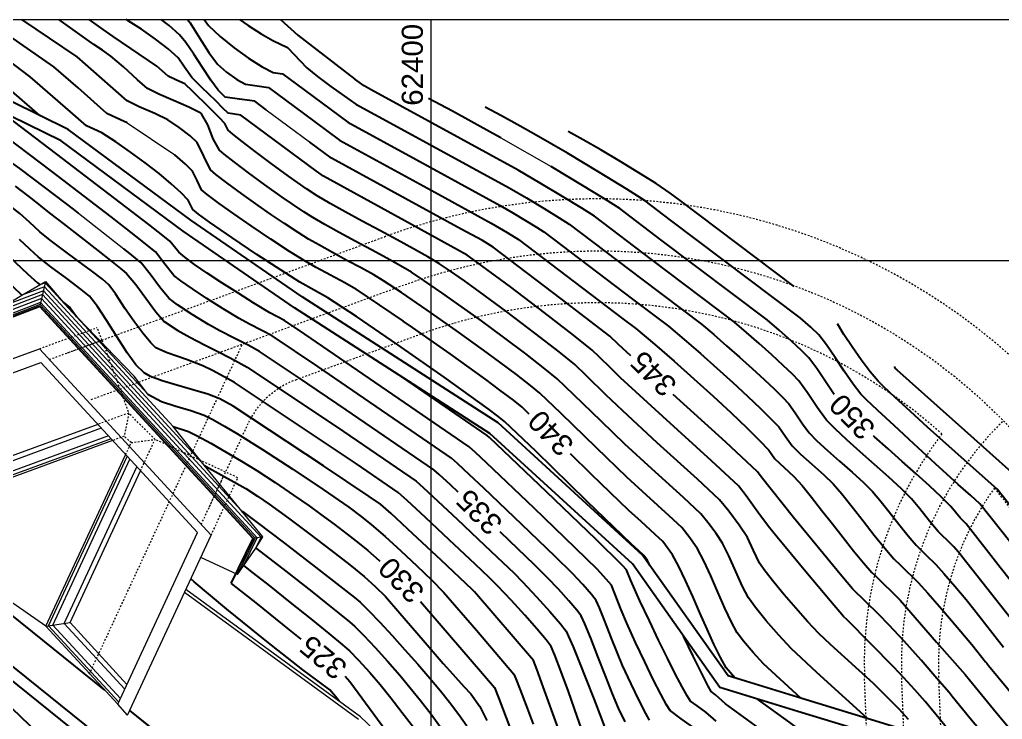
# Model space of a CAD drawing. Extents: x 62344 to 62624, y 108620 to 109406.
# Drawn here: x 62519.1 to 62577.4, y 108722.8 to 108764.3 of the extents above; entities that cross this region are included whole.
import ezdxf
from ezdxf.enums import TextEntityAlignment as Align

# ---------------------------------------------------------------- set-up
doc = ezdxf.new("R2010")
doc.units = 0
doc.header["$LTSCALE"] = 0.039369
doc.header["$MEASUREMENT"] = 0
for name, pattern in [('NASCOSTA', [9.525, 6.35, -3.175]), ('TRATTEGGIATA', [0.75, 0.5, -0.25]), ('TRATTOPUNTO2', [0.5, 0.25, -0.125, 0, -0.125])]:
    doc.linetypes.add(name, pattern=pattern)
for name, color, linetype in [('coordinate', 2, 'Continuous'), ('curve livello 1m', 2, 'Continuous'), ('curve livello 5m', 7, 'Continuous'), ('curve livello di scavo 1 m', 2, 'Continuous'), ('LIN010CO', 50, 'Continuous'), ('LIN010TR', 2, 'NASCOSTA'), ('LIN018CO', 6, 'Continuous'), ('LIN025CO', 7, 'Continuous'), ('Strade', 7, 'Continuous')]:
    doc.layers.add(name, color=color, linetype=linetype)
doc.styles.add('ARIAL', font='arial.ttf')

msp = doc.modelspace()

# ---------------------------------------------------------------- linework, layer by layer
at = {"layer": 'coordinate', "linetype": 'Continuous', "lineweight": 0}
for p, q in [((62543.49999, 108764.27057), (62543.49999, 108620.31839)), ((62487.31004, 108750.00002), (62623.7144, 108750.00002))]:
    msp.add_line(p, q, dxfattribs=at)
at = {"layer": 'curve livello 1m', "flags": 128}
for points in [[(62519.77841, 108760.87722), (62515.28234, 108764.27057)], [(62522.55363, 108762.06916), (62519.28128, 108764.27057)], [(62523.54373, 108762.80044), (62521.46633, 108764.27057)], [(62524.09473, 108763.68771), (62523.26015, 108764.27057)], [(62574.02109, 108722.33605), (62573.34658, 108723.16079), (62573.23084, 108723.31334), (62572.77086, 108723.85592), (62572.16303, 108724.5494), (62571.51498, 108725.27238), (62570.93437, 108725.90343), (62568.15644, 108728.70165), (62567.94992, 108728.90365), (62567.17255, 108729.80888), (62565.71456, 108731.54785), (62564.01334, 108733.59886), (62563.49385, 108734.23906), (62562.87627, 108735.07634), (62562.17002, 108736.05424), (62561.7256, 108736.64388), (62560.1311, 108738.13022), (62557.23578, 108740.76032), (62554.74241, 108743.0498), (62554.15342, 108743.61835), (62553.4745, 108744.28095), (62553.05975, 108744.67658), (62551.94489, 108745.58071), (62550.22244, 108746.91641), (62548.21235, 108748.4387), (62546.23453, 108749.90262), (62545.65577, 108750.30447), (62542.35563, 108752.13891), (62537.13613, 108755.00108), (62536.73284, 108755.29969), (62532.25579, 108758.61487), (62531.48795, 108758.72049), (62531.18951, 108759.02173), (62530.76438, 108759.45396), (62529.94431, 108760.25082), (62529.34292, 108760.83883), (62528.91716, 108761.45845), (62528.53063, 108762.00818), (62527.94075, 108762.53871), (62527.19157, 108763.12272), (62526.37103, 108763.6985), (62525.56703, 108764.20438), (62525.44333, 108764.27057)], [(62529.08477, 108764.27057), (62529.23627, 108764.07623), (62529.79014, 108763.19967), (62530.34592, 108762.31907), (62530.87347, 108761.63753), (62530.87347, 108761.63753), (62531.40618, 108761.16533), (62532.01738, 108760.72104), (62532.5237, 108760.43794), (62532.5237, 108760.43794), (62533.21065, 108760.34375), (62533.89513, 108760.24929), (62533.89513, 108760.24929), (62535.9469, 108758.72999), (62538.09979, 108757.13589), (62543.96378, 108753.92032), (62547.08409, 108752.21512), (62548.02258, 108751.66005), (62548.70015, 108751.23713), (62548.70015, 108751.23713), (62554.87405, 108746.54469), (62555.636, 108745.97086), (62556.74372, 108745.03547), (62557.90849, 108744.02543), (62559.08417, 108742.98297), (62560.22462, 108741.95034), (62561.2837, 108740.96977), (62562.21525, 108740.08349), (62562.97314, 108739.33374), (62563.51123, 108738.76275), (62563.51123, 108738.76275), (62563.87943, 108738.24372), (62564.42173, 108737.73783), (62565.00619, 108737.19801), (62565.00619, 108737.19801), (62565.48635, 108736.65344), (62566.04224, 108735.97635), (62566.64991, 108735.20909), (62567.28541, 108734.39403), (62567.92481, 108733.57353), (62568.54416, 108732.78996), (62569.11952, 108732.08566), (62569.62694, 108731.503), (62569.62694, 108731.503), (62569.79556, 108731.34001), (62571.30789, 108729.86442), (62573.45456, 108727.38141), (62575.15666, 108725.46168), (62575.40023, 108725.14067), (62576.81963, 108723.40512), (62578.66201, 108721.20173)], [(62530.072, 108764.27057), (62530.32658, 108763.92584), (62530.32658, 108763.92584), (62531.02223, 108763.27829), (62531.84464, 108762.60952), (62532.70196, 108761.98632), (62533.50234, 108761.47543), (62534.15392, 108761.14365), (62534.15392, 108761.14365), (62534.7148, 108761.0665), (62535.55393, 108760.44515), (62538.58162, 108758.20329), (62542.6335, 108755.98141), (62547.61668, 108753.25818), (62548.35767, 108752.82518), (62549.11547, 108752.37173), (62549.76909, 108751.97103), (62550.19755, 108751.69631), (62550.19755, 108751.69631), (62555.43856, 108747.71291), (62557.58337, 108746.09765), (62558.50056, 108745.32314), (62559.465, 108744.48683), (62560.43846, 108743.62367), (62561.38276, 108742.76865), (62562.25967, 108741.95674), (62563.031, 108741.2229), (62563.65853, 108740.6021), (62564.10407, 108740.12932), (62564.10407, 108740.12932), (62564.50019, 108739.57132), (62564.89842, 108739.00958), (62564.89842, 108739.00958), (62565.3868, 108738.52755), (62566.06838, 108737.91818), (62566.7727, 108737.29051), (62567.32929, 108736.75359), (62567.32929, 108736.75359), (62567.84262, 108736.16272), (62568.44988, 108735.4077), (62569.1068, 108734.56682), (62569.76912, 108733.7184), (62570.39258, 108732.94074), (62570.93292, 108732.31216), (62570.93292, 108732.31216), (62571.31049, 108731.94721), (62572.3616, 108730.92163), (62572.94285, 108730.27844), (62573.76598, 108729.33605), (62574.68193, 108728.26687), (62575.54165, 108727.24334), (62575.54165, 108727.24334), (62576.35967, 108726.21381), (62576.42609, 108726.12949), (62576.48215, 108726.06409), (62576.53223, 108726.0036), (62580.54472, 108721.15811)], [(62532.17509, 108764.27057), (62532.67814, 108763.91932), (62533.4586, 108763.42244), (62534.14026, 108763.04434)], [(62534.59759, 108764.27057), (62535.62301, 108763.34793), (62538.99001, 108760.74926)], [(62571.78974, 108722.7927), (62571.23952, 108723.39906), (62570.78504, 108723.87025), (62570.22142, 108724.43799), (62569.71774, 108724.93196), (62567.18103, 108727.24862), (62566.47929, 108727.89415), (62565.81541, 108728.60783), (62565.1181, 108729.39136), (62564.43611, 108730.18681), (62563.81818, 108730.93625), (62563.31307, 108731.58174), (62562.96951, 108732.06535), (62562.61749, 108732.80121), (62562.24953, 108733.58099), (62561.76488, 108734.31554), (62561.15566, 108735.14408), (62560.60464, 108735.81805), (62559.29436, 108737.03945), (62556.91514, 108739.20073), (62554.86622, 108741.08209), (62553.87075, 108742.04302), (62552.72329, 108743.1629), (62552.02231, 108743.83156), (62551.09828, 108744.58093), (62549.67067, 108745.68799), (62548.00465, 108746.94971), (62546.36539, 108748.16305), (62545.48847, 108748.79042), (62544.61458, 108749.39719), (62544.00588, 108749.80133), (62543.32219, 108750.20744), (62542.47005, 108750.68586), (62541.50225, 108751.2142), (62540.47153, 108751.77006), (62539.43067, 108752.33105), (62538.43242, 108752.87477), (62537.52954, 108753.37884), (62536.77481, 108753.82085), (62536.13919, 108754.24281), (62535.07381, 108755.00268), (62534.0394, 108755.75477), (62533.10037, 108756.45078), (62532.32118, 108757.04243), (62531.76624, 108757.48142), (62531.49999, 108757.71949), (62531.30719, 108758.1148), (62530.9886, 108758.44462), (62530.34278, 108759.09242), (62529.41141, 108760.00944), (62528.93912, 108760.45995), (62528.44552, 108760.68962), (62527.93665, 108760.9238), (62527.2639, 108761.52002), (62524.67927, 108763.27752), (62524.09473, 108763.68771)], [(62569.36728, 108722.84985), (62566.36758, 108725.58935), (62564.83732, 108726.99703), (62564.10954, 108727.7888), (62563.3671, 108728.64677), (62562.72838, 108729.43024), (62562.31177, 108729.99852), (62561.96026, 108730.66983), (62561.55881, 108731.57251), (62561.14884, 108732.49867), (62560.77175, 108733.24043), (62560.39223, 108733.81564), (62559.91517, 108734.46445), (62559.48367, 108734.99222), (62558.45762, 108735.94868), (62556.5945, 108737.64113), (62554.99003, 108739.11439), (62553.58809, 108740.46769), (62551.97209, 108742.04486), (62550.98487, 108742.98655), (62550.25168, 108743.58116), (62549.11891, 108744.45958), (62547.79696, 108745.46072), (62546.49625, 108746.42347), (62545.35966, 108747.24003), (62544.16137, 108748.08117), (62543.09546, 108748.81214), (62542.35598, 108749.29819), (62541.7129, 108749.67818), (62540.90011, 108750.13107), (62539.98121, 108750.62985), (62539.0198, 108751.14755), (62538.07949, 108751.65716), (62537.22388, 108752.13168), (62536.51657, 108752.54413), (62535.98678, 108752.88141), (62535.3146, 108753.32763), (62534.70168, 108753.74894), (62533.67592, 108754.48199), (62532.70089, 108755.19486), (62531.86603, 108755.82052), (62531.2608, 108756.29192), (62530.97463, 108756.54204), (62530.6179, 108757.20031), (62530.28409, 108758.02681), (62529.92548, 108758.69327), (62529.87822, 108758.73006), (62529.16147, 108759.09063), (62528.26385, 108759.47195), (62527.38549, 108759.8469), (62526.7265, 108760.18837), (62526.12549, 108760.69638), (62525.29043, 108761.46948), (62524.55543, 108762.1125), (62524.05785, 108762.46863), (62523.54373, 108762.80044)], [(62534.14026, 108763.04434), (62535.00176, 108762.62333), (62536.15518, 108761.42413)], [(62565.42204, 108724.05158), (62563.19535, 108726.09991), (62562.59758, 108726.7574), (62562.02672, 108727.43584), (62561.65403, 108727.93169), (62561.30654, 108728.56241), (62560.91564, 108729.39791), (62560.50013, 108730.3438), (62560.07882, 108731.30569), (62559.6705, 108732.18917), (62559.29398, 108732.89987), (62558.84948, 108733.55242), (62558.36271, 108734.1664), (62557.62088, 108734.8579), (62556.27386, 108736.08153), (62555.11385, 108737.14669), (62553.30542, 108738.89236), (62551.22088, 108740.92681), (62549.94742, 108742.14154), (62549.40507, 108742.58138), (62548.56714, 108743.23117), (62547.58927, 108743.97173), (62546.6271, 108744.6839), (62545.00167, 108745.85166), (62543.28799, 108747.05458), (62541.76361, 108748.09994), (62540.70609, 108748.79505), (62540.12075, 108749.13867), (62539.37046, 108749.5532), (62538.53215, 108750.00599), (62537.68274, 108750.46439), (62536.89916, 108750.89575), (62536.25833, 108751.26741), (62535.63783, 108751.65926), (62534.8384, 108752.18326), (62534.00039, 108752.74626), (62533.26417, 108753.25507), (62532.29912, 108753.94673), (62531.42032, 108754.59479), (62530.75972, 108755.10037), (62530.44927, 108755.3646), (62530.05388, 108756.17349), (62529.65688, 108756.98934), (62529.24323, 108757.38259), (62528.60091, 108757.88267), (62527.92263, 108758.33956), (62527.15477, 108758.71114), (62526.23196, 108759.09864), (62525.51635, 108759.45295), (62523.05629, 108761.6332), (62522.55363, 108762.06916)], [(62536.15518, 108761.42413), (62536.79349, 108760.90843), (62537.58186, 108760.31034), (62538.38396, 108759.73078), (62539.06346, 108759.2707), (62539.06346, 108759.2707), (62541.30321, 108758.04251), (62548.14928, 108754.30124), (62549.16727, 108753.70637), (62550.20836, 108753.0834), (62551.10632, 108752.53292), (62551.69496, 108752.15549), (62551.69496, 108752.15549), (62556.00308, 108748.88114), (62559.53074, 108746.22443), (62560.25741, 108745.61081), (62561.0215, 108744.94823), (62561.79275, 108744.26437), (62562.54089, 108743.58697), (62563.23564, 108742.94371), (62563.84675, 108742.36231), (62564.34392, 108741.87047), (62564.69691, 108741.4959), (62564.69691, 108741.4959), (62565.08908, 108740.96468), (62565.52235, 108740.31177), (62565.91742, 108739.77544), (62565.91742, 108739.77544), (62566.37175, 108739.3117), (62566.99682, 108738.73618), (62567.71503, 108738.09853), (62568.44876, 108737.44838), (62569.12041, 108736.83538), (62569.65238, 108736.30917), (62569.65238, 108736.30917), (62570.10363, 108735.78431), (62570.6428, 108735.10598), (62571.215, 108734.37128), (62571.76533, 108733.67736), (62572.2389, 108733.12132), (62572.2389, 108733.12132), (62572.82542, 108732.55441), (62573.41531, 108731.97884), (62573.88454, 108731.45546), (62574.54553, 108730.69091), (62575.19998, 108729.91455), (62575.19998, 108729.91455), (62575.65907, 108729.33677), (62577.42811, 108727.09076)], [(62556.47832, 108731.92546), (62556.33842, 108732.21874), (62556.12077, 108732.51475), (62555.7961, 108732.81389), (62555.36147, 108733.21128), (62552.74009, 108735.7417), (62549.71846, 108738.69072), (62547.87254, 108740.45151), (62547.4636, 108740.77434), (62546.88882, 108741.20475), (62544.28568, 108743.07492), (62541.54122, 108745.00139), (62539.09993, 108746.67555), (62537.4063, 108747.78877), (62536.59277, 108748.24193), (62535.74186, 108748.71398), (62534.63257, 108749.41448), (62533.20341, 108750.35125), (62531.7053, 108751.35772), (62530.38914, 108752.26734), (62529.74027, 108752.7388), (62529.39855, 108753.00971), (62529.1197, 108753.58147), (62528.71639, 108754.01102), (62528.12981, 108754.54474), (62527.40462, 108755.14785), (62526.58552, 108755.78558), (62525.71717, 108756.42312), (62524.84426, 108757.0257), (62524.01146, 108757.55854), (62523.54258, 108757.77402), (62523.09606, 108757.9821), (62522.1602, 108758.81151), (62519.77841, 108760.87722)], [(62578.43013, 108728.05202), (62574.95846, 108732.45973), (62574.85832, 108732.58577), (62574.46903, 108733.03605), (62574.34035, 108733.1616), (62573.54488, 108733.93047), (62573.03804, 108734.5429), (62572.4635, 108735.2786), (62571.97548, 108735.86474), (62571.37427, 108736.46453), (62570.62362, 108737.15738), (62569.78947, 108737.90111), (62568.93773, 108738.65354), (62568.13435, 108739.3725), (62567.44527, 108740.01581), (62566.93641, 108740.5413), (62566.40341, 108741.2649), (62565.81885, 108742.14577), (62565.28975, 108742.86247), (62564.91776, 108743.25119), (62564.36987, 108743.78161), (62563.69902, 108744.40528), (62562.95815, 108745.07374), (62562.20021, 108745.73854), (62561.47812, 108746.35122), (62556.56759, 108750.04936), (62553.19237, 108752.61467), (62552.44355, 108753.0948), (62551.30125, 108753.79508), (62549.97687, 108754.58757), (62548.68187, 108755.3443), (62539.97293, 108760.10361), (62539.54529, 108760.3381), (62538.99001, 108760.74926)], [(62520.33671, 108758.59358), (62518.3908, 108760.28126)], [(62559.20188, 108722.21522), (62558.33754, 108722.83624), (62557.67254, 108723.3266), (62557.46374, 108723.65791), (62557.11947, 108724.29805), (62556.67545, 108725.17506), (62556.16738, 108726.21699), (62555.63096, 108727.35187), (62555.10189, 108728.50774), (62554.78271, 108729.29201), (62554.4274, 108730.20665), (62554.19494, 108730.75048), (62553.89134, 108731.11939), (62553.37943, 108731.67809), (62552.05961, 108732.97638), (62549.62366, 108735.31906), (62546.80235, 108738.0033), (62546.14095, 108738.62404), (62545.78067, 108738.95399), (62536.04546, 108745.63975), (62534.83735, 108746.44593), (62533.96992, 108746.90408), (62533.02677, 108747.47436), (62532.06191, 108748.07705), (62531.12261, 108748.68086), (62530.25613, 108749.2545), (62529.50973, 108749.76668), (62528.93068, 108750.18611), (62528.56624, 108750.48151), (62528.04616, 108751.1459), (62527.62673, 108751.48373), (62526.79063, 108752.13983), (62521.35529, 108756.30169), (62517.92932, 108758.88207)], [(62577.84526, 108733.26883), (62576.0267, 108735.57379), (62575.47738, 108736.06588), (62574.73151, 108736.73007), (62573.39833, 108737.94763), (62572.108, 108739.13331), (62570.94048, 108740.2129), (62569.97574, 108741.11218), (62569.29372, 108741.75696), (62568.9744, 108742.07302), (62568.50755, 108742.67594), (62567.98916, 108743.43503), (62567.45428, 108744.24492), (62566.93802, 108745.00025), (62566.47543, 108745.59562), (62566.01529, 108746.0419), (62565.37286, 108746.6048), (62557.69661, 108752.38581), (62556.18718, 108753.53304), (62555.11802, 108754.21857), (62553.48702, 108755.21843), (62551.59607, 108756.34995), (62549.74705, 108757.43043), (62548.79967, 108757.9626), (62547.67795, 108758.57561), (62546.71841, 108759.08554)], [(62556.45994, 108722.76439), (62556.23212, 108723.14838), (62555.83968, 108723.91427), (62555.35759, 108724.91098), (62554.86081, 108725.98743), (62554.55429, 108726.72137), (62554.18604, 108727.6601), (62553.81511, 108728.61747), (62553.50054, 108729.40736), (62553.30138, 108729.84363), (62553.01913, 108730.20072), (62552.49979, 108730.79144), (62551.89917, 108731.43858), (62550.84232, 108732.4782), (62548.89171, 108734.35412), (62546.63252, 108736.50355), (62545.78372, 108737.30214), (62545.07855, 108737.95831), (62544.72857, 108738.27522), (62536.80726, 108743.71526), (62534.09647, 108745.52417), (62533.49059, 108745.85127), (62532.76206, 108746.22226), (62532.15013, 108746.55219), (62531.19816, 108747.13177), (62530.24226, 108747.73929), (62529.37532, 108748.31323), (62528.69022, 108748.79212), (62528.27985, 108749.11445), (62527.74861, 108749.78818), (62527.19075, 108750.50575), (62526.92228, 108750.72738), (62526.31242, 108751.2132), (62525.48443, 108751.86563), (62524.56155, 108752.58713), (62521.02535, 108755.29481), (62517.68564, 108757.81022)], [(62565.0267, 108748.45885), (62558.26113, 108753.55403), (62557.68459, 108753.99222), (62556.83776, 108754.55017), (62555.81507, 108755.19636), (62554.70043, 108755.88), (62553.57773, 108756.55033), (62552.53087, 108757.15658), (62551.64376, 108757.64796)], [(62518.87945, 108754.39361), (62519.63656, 108753.831), (62520.25973, 108753.34379), (62520.25973, 108753.34379), (62520.40163, 108753.21162), (62520.97623, 108752.77032), (62521.73032, 108752.19379), (62521.73032, 108752.19379), (62522.78908, 108751.36656), (62523.78342, 108750.58488), (62524.62333, 108749.91997), (62525.21883, 108749.44308), (62525.47994, 108749.22545), (62525.47994, 108749.22545), (62526.01854, 108748.58268), (62526.62072, 108747.75806), (62527.20928, 108746.95585), (62527.70707, 108746.38033), (62527.70707, 108746.38033), (62528.51055, 108745.84839), (62529.227, 108745.4514), (62530.10462, 108744.99743), (62531.03442, 108744.52519), (62531.90745, 108744.07337), (62532.61471, 108743.68066), (62532.61471, 108743.68066), (62538.33084, 108739.86628), (62542.62435, 108736.91767), (62543.05003, 108736.53582), (62543.91799, 108735.73292), (62545.05626, 108734.66899), (62546.29287, 108733.50403), (62546.29287, 108733.50403), (62547.42781, 108732.42423), (62548.40773, 108731.48184), (62548.93866, 108730.95957), (62548.93866, 108730.95957), (62549.7689, 108730.07105), (62550.55541, 108729.19506), (62551.17743, 108728.46892), (62551.51426, 108728.02995), (62551.51426, 108728.02995), (62551.66034, 108727.72262), (62551.92722, 108727.09501), (62552.28568, 108726.21938), (62552.70649, 108725.168), (62553.16045, 108724.01312), (62553.61831, 108722.82701), (62553.61831, 108722.82701), (62553.8649, 108722.13655)], [(62514.81277, 108753.20944), (62515.5095, 108752.75461), (62516.3089, 108752.19076), (62516.97116, 108751.68706), (62516.97116, 108751.68706), (62517.49911, 108751.22093), (62518.17165, 108750.58462), (62518.90288, 108749.88081), (62519.60691, 108749.21221), (62520.19781, 108748.6815), (62520.19781, 108748.6815), (62520.35521, 108748.56004)], [(62552.62703, 108721.69365), (62552.17253, 108722.9771), (62551.6526, 108724.45373), (62551.22935, 108725.61802), (62550.84385, 108726.59935), (62550.6207, 108727.1231), (62550.32262, 108727.52067), (62549.78145, 108728.16548), (62549.0731, 108728.9712), (62548.27345, 108729.8515), (62547.4584, 108730.72006), (62546.9622, 108731.20389), (62546.12305, 108732.00428), (62544.58903, 108733.4494), (62543.177, 108734.76921), (62542.1003, 108735.76521), (62541.57224, 108736.23889), (62539.09263, 108737.94179), (62531.87384, 108742.7589), (62531.26373, 108743.1035), (62530.56716, 108743.47142), (62529.9931, 108743.75227), (62529.0193, 108744.12727), (62527.87969, 108744.53292), (62527.20315, 108744.81501), (62526.9225, 108745.11187), (62526.4398, 108745.69692), (62525.89987, 108746.39464), (62525.39204, 108747.13997), (62524.82008, 108748.01715), (62524.43627, 108748.55885), (62524.05853, 108748.88477), (62523.40982, 108749.38148), (62522.60157, 108749.98026), (62521.74518, 108750.61236), (62520.95208, 108751.20905), (62520.33369, 108751.70158), (62519.73078, 108752.26486), (62519.16354, 108752.79155), (62518.53047, 108753.28346)], [(62551.04515, 108722.27946), (62550.16251, 108724.73954), (62549.77425, 108725.77497), (62549.57529, 108726.28349), (62546.08383, 108730.36035), (62545.97815, 108730.48055), (62545.95323, 108730.50452), (62544.12179, 108732.22982), (62542.43602, 108733.8055), (62541.15057, 108734.9946), (62540.52014, 108735.56012), (62539.85442, 108736.0173), (62537.15229, 108737.82044), (62531.80172, 108741.35884), (62531.00568, 108741.8046), (62530.28599, 108742.06774), (62529.39877, 108742.3349), (62528.45997, 108742.6025), (62527.58554, 108742.86693), (62526.89143, 108743.1246), (62526.52471, 108743.34018), (62526.0332, 108743.81618), (62525.50714, 108744.53349), (62524.91539, 108745.45083), (62524.31202, 108746.41563), (62523.7511, 108747.27534), (62523.28671, 108747.87737), (62522.78953, 108748.28768), (62521.93572, 108748.92404), (62521.00216, 108749.6156), (62520.26575, 108750.19154), (62519.74817, 108750.66093), (62519.13304, 108751.24979)], [(62521.73005, 108747.52216), (62522.13716, 108747.19589), (62522.13716, 108747.19589), (62522.52085, 108746.68312), (62522.56307, 108746.61683)], [(62578.22637, 108734.944), (62577.04793, 108736.43764), (62575.29661, 108738.00652), (62572.91865, 108740.12406), (62571.90817, 108741.04833), (62570.99238, 108741.89373), (62570.30842, 108742.533), (62569.99339, 108742.83888), (62569.52685, 108743.40731), (62568.99454, 108744.11306), (62568.45434, 108744.87454), (62567.96414, 108745.61015), (62567.5818, 108746.23832)], [(62570.93538, 108743.71329), (62571.01239, 108743.60474), (62571.1058, 108743.51805), (62575.11584, 108739.94717), (62578.06915, 108737.3015)], [(62560.40318, 108722.69685), (62559.78616, 108723.23403), (62559.27693, 108723.59991), (62558.88515, 108723.8888), (62558.68878, 108724.18743), (62558.3805, 108724.73936), (62557.98106, 108725.50278), (62557.51123, 108726.43586), (62556.99174, 108727.49675), (62556.44337, 108728.64364), (62555.88686, 108729.83468), (62555.34297, 108731.02805), (62555.0885, 108731.65732), (62554.85968, 108731.91759), (62553.2769, 108733.47457), (62550.3556, 108736.284), (62546.97217, 108739.50306), (62546.83278, 108739.63277), (62541.8373, 108743.06346)], [(62526.73879, 108742.07865), (62526.74273, 108742.0761), (62527.55407, 108741.64448), (62527.55407, 108741.64448), (62528.32939, 108741.37865), (62529.28023, 108741.1054), (62530.07734, 108740.83492), (62530.07734, 108740.83492), (62530.5554, 108740.59049), (62531.28446, 108740.18224), (62532.04579, 108739.73265), (62532.04579, 108739.73265), (62533.52539, 108738.80145), (62535.32421, 108737.62764), (62537.13301, 108736.41569), (62538.64257, 108735.37011), (62538.64257, 108735.37011), (62539.37288, 108734.8283), (62539.99235, 108734.33869), (62539.99235, 108734.33869), (62540.78985, 108733.64236), (62541.71783, 108732.79896), (62542.67387, 108731.90434), (62543.55552, 108731.05434), (62544.26036, 108730.34483), (62544.26036, 108730.34483), (62546.1982, 108728.09094), (62548.42565, 108725.49003), (62548.54057, 108725.21299), (62548.79364, 108724.56017), (62549.147, 108723.63109), (62549.56279, 108722.52531)], [(62530.08764, 108737.85282), (62530.37246, 108737.69062), (62532.53394, 108736.48025), (62533.22786, 108736.0347), (62533.93024, 108735.55686), (62533.93024, 108735.55686), (62535.06593, 108734.73228), (62536.32998, 108733.788), (62537.58763, 108732.82697), (62538.70415, 108731.95218), (62539.54477, 108731.26657), (62539.54477, 108731.26657), (62540.20173, 108730.67505), (62540.81558, 108730.07739), (62540.81558, 108730.07739), (62541.66823, 108729.0989), (62543.04008, 108727.48773), (62544.23106, 108726.10488), (62544.23106, 108726.10488), (62544.79787, 108725.47921), (62545.45936, 108724.7573), (62545.86278, 108724.30689), (62545.86278, 108724.30689), (62546.40713, 108723.56405), (62546.81363, 108722.73064)], [(62532.30677, 108735.14123), (62532.34323, 108735.11941), (62532.34323, 108735.11941), (62533.22258, 108734.47502), (62534.82754, 108733.25054), (62536.84738, 108731.68511), (62538.97143, 108730.01785), (62538.97143, 108730.01785), (62539.30742, 108729.74508), (62539.83293, 108729.22613), (62540.47968, 108728.55354), (62541.20601, 108727.77323), (62541.97022, 108726.93115), (62542.73064, 108726.07321), (62543.44557, 108725.24536), (62544.07333, 108724.49353), (62544.07333, 108724.49353), (62544.61069, 108723.81293), (62545.15906, 108723.08218), (62545.63097, 108722.42062)], [(62533.11402, 108732.96725), (62533.44725, 108732.71301), (62534.9099, 108731.57942), (62536.448, 108730.3721), (62536.448, 108730.3721), (62537.28517, 108729.70562), (62538.0682, 108729.07432), (62538.67774, 108728.57509), (62538.9944, 108728.30484), (62538.9944, 108728.30484), (62539.52724, 108727.77192), (62540.20155, 108727.05599), (62540.9384, 108726.24407), (62541.65882, 108725.42313), (62542.28388, 108724.68017), (62542.28388, 108724.68017), (62542.88638, 108723.92467), (62543.51935, 108723.1009), (62544.13855, 108722.26926)], [(62532.40599, 108731.91273), (62532.97242, 108731.47374), (62533.92458, 108730.72634), (62533.92458, 108730.72634), (62535.17663, 108729.73087), (62536.3925, 108728.75428), (62537.45803, 108727.88926), (62538.25904, 108727.22847), (62538.68138, 108726.86461), (62538.68138, 108726.86461), (62539.21686, 108726.31606), (62539.88836, 108725.57614), (62540.49444, 108724.86681), (62540.49444, 108724.86681), (62541.12716, 108724.07766), (62541.79295, 108723.22217), (62542.46538, 108722.33638)], [(62538.06177, 108723.88164), (62537.94336, 108724.03628), (62537.5241, 108724.55107), (62536.82802, 108725.06685), (62535.92184, 108725.72968), (62533.79685, 108727.40785), (62531.41545, 108729.33887), (62529.49206, 108730.94344), (62529.28628, 108731.12981)], [(62577.63366, 108706.69526), (62577.04175, 108707.90305), (62576.48599, 108709.01937), (62576.01151, 108709.93357), (62576.01151, 108709.93357), (62575.51775, 108710.82552), (62575.05198, 108711.6308), (62574.75393, 108712.10781), (62574.75393, 108712.10781), (62571.29281, 108716.01102), (62571.02144, 108716.31345), (62570.4964, 108716.69325), (62563.99446, 108721.51685), (62560.96114, 108723.72964), (62560.37043, 108724.25285), (62560.09775, 108724.45101), (62559.93463, 108724.76061), (62559.55765, 108725.51403), (62559.04321, 108726.55726), (62558.46773, 108727.7363)], [(62518.17208, 108723.95331), (62520.21538, 108721.98958)]]:
    msp.add_lwpolyline(points, dxfattribs=at)
at = {"layer": 'curve livello 5m', "linetype": 'Continuous', "lineweight": 0}
for p, q in [((62533.74724, 108758.93464), (62536.31221, 108757.03532)), ((62525.51652, 108758.15609), (62528.33514, 108756.25703)), ((62547.65292, 108757.26453), (62550.62216, 108755.56478)), ((62522.62811, 108752.8036), (62525.31221, 108750.69305))]:
    msp.add_line(p, q, dxfattribs=at)
at = {"layer": 'curve livello 5m'}
for p, q in [((62539.0562, 108748.29191), (62541.86625, 108746.40402)), ((62538.49494, 108741.15491), (62535.66408, 108743.06196))]:
    msp.add_line(p, q, dxfattribs=at)
at = {"layer": 'curve livello 5m', "flags": 128}
for points in [[(62521.16602, 108761.47319), (62517.12926, 108764.27057)], [(62533.74724, 108758.93464), (62533.07546, 108759.43208), (62532.1772, 108759.54959), (62531.32696, 108759.67259), (62531.32696, 108759.67259), (62531.18598, 108759.81551), (62530.90901, 108760.08534), (62530.46971, 108760.67405), (62529.96808, 108761.43012), (62529.45745, 108762.221), (62528.99115, 108762.91412), (62528.62252, 108763.37692), (62527.99916, 108763.92558), (62527.53806, 108764.27057)], [(62525.51652, 108758.15609), (62525.11634, 108758.33999), (62524.30621, 108758.71752), (62522.60825, 108760.22236), (62521.16602, 108761.47319)], [(62547.65292, 108757.26453), (62547.18185, 108757.52915), (62544.7752, 108758.84435), (62543.36781, 108759.59228)], [(62522.62811, 108752.8036), (62522.33248, 108753.03443), (62522.33248, 108753.03443), (62520.69541, 108754.28793), (62519.14931, 108755.45243), (62517.61967, 108756.5448), (62516.07734, 108757.61919)], [(62555.3423, 108744.35298), (62554.6186, 108745.0175), (62554.09719, 108745.52159), (62551.21904, 108747.72538), (62547.20274, 108750.77794), (62546.5515, 108751.17206), (62545.29407, 108751.85922), (62537.61796, 108756.06848), (62536.33987, 108757.01484), (62536.31221, 108757.03532)], [(62539.0562, 108748.29191), (62539.0562, 108748.29191), (62538.4071, 108748.66574), (62537.56246, 108749.12396), (62536.70066, 108749.59085), (62536.0001, 108749.9907), (62536.0001, 108749.9907), (62535.1352, 108750.53687), (62534.0209, 108751.26725), (62532.85285, 108752.05199), (62531.82665, 108752.76121), (62531.82665, 108752.76121), (62530.96543, 108753.38133), (62530.26071, 108753.90946), (62529.92391, 108754.18715), (62529.92391, 108754.18715), (62529.65664, 108754.73393), (62529.38829, 108755.28541), (62529.38829, 108755.28541), (62528.97408, 108755.70901), (62528.34275, 108756.2511), (62528.33514, 108756.25703)], [(62567.3916, 108742.06334), (62566.91624, 108742.77299), (62566.37031, 108743.5876), (62565.88259, 108744.22905), (62565.47824, 108744.64112), (62564.85716, 108745.22359), (62564.13451, 108745.87103), (62563.42549, 108746.47801), (62563.42549, 108746.47801), (62557.1321, 108751.21758), (62554.68978, 108753.07386), (62553.78079, 108753.65668), (62552.39413, 108754.50676), (62550.78647, 108755.46876), (62550.62216, 108755.56478)], [(62514.49663, 108752.10701), (62515.19818, 108751.63847), (62515.87497, 108751.13482), (62515.87497, 108751.13482), (62516.43883, 108750.64183), (62517.14821, 108749.97732), (62517.93756, 108749.21967), (62518.74133, 108748.44722), (62519.28389, 108747.93621)], [(62535.66408, 108743.06196), (62533.35559, 108744.60241), (62532.68169, 108744.97218), (62531.84825, 108745.39888), (62531.01218, 108745.82682), (62530.33034, 108746.20029), (62530.33034, 108746.20029), (62529.36756, 108746.79521), (62528.50205, 108747.36821), (62527.99346, 108747.74739), (62527.99346, 108747.74739), (62527.48146, 108748.36371), (62526.88336, 108749.18994), (62526.33534, 108749.8656), (62526.33534, 108749.8656), (62526.12986, 108750.03852), (62525.66559, 108750.41222), (62525.31221, 108750.69305)], [(62531.68365, 108730.856), (62532.97696, 108733.52675), (62520.33387, 108747.26729), (62513.84567, 108744.78449)], [(62549.33236, 108740.89363), (62548.90998, 108741.29653), (62548.39374, 108741.71068), (62547.59669, 108742.32098), (62546.75796, 108742.94432), (62544.64367, 108744.46329), (62542.4146, 108746.02798), (62541.86625, 108746.40402)], [(62579.9627, 108717.36959), (62579.86005, 108717.54758), (62579.54786, 108718.04472), (62578.92243, 108718.77768), (62577.7711, 108720.09795), (62576.7793, 108721.24536), (62575.42036, 108722.87059), (62574.37341, 108724.15073), (62574.19375, 108724.38751), (62573.47979, 108725.2297), (62572.53632, 108726.30611), (62571.53043, 108727.42829), (62570.62922, 108728.4078), (62570.02836, 108729.01305), (62568.4722, 108730.53514), (62567.83538, 108731.29468), (62564.98906, 108734.77528), (62563.05824, 108737.18184), (62562.84657, 108737.4697), (62560.96784, 108739.22099), (62557.85613, 108742.04767)], [(62545.12858, 108736.25769), (62544.65898, 108736.69663), (62543.99976, 108737.30643), (62543.67646, 108737.59644), (62538.49494, 108741.15491)], [(62528.23331, 108740.15903), (62529.14901, 108739.86524), (62529.66992, 108739.60486), (62530.46519, 108739.16998), (62531.38758, 108738.64302), (62532.28986, 108738.10645), (62532.28986, 108738.10645), (62533.18625, 108737.5423), (62534.27603, 108736.83117), (62535.37186, 108736.09693), (62536.28641, 108735.46348), (62536.28641, 108735.46348), (62536.99076, 108734.95208), (62537.77473, 108734.36643), (62538.55473, 108733.7704), (62539.2472, 108733.22785), (62539.76856, 108732.80263), (62539.76856, 108732.80263), (62540.43124, 108732.2205), (62540.47687, 108732.17855)], [(62556.42173, 108685.09144), (62545.12036, 108700.49818), (62536.6163, 108707.3683), (62530.04081, 108715.95904), (62500.79997, 108739.53375), (62500.79997, 108739.53375), (62500.87913, 108739.63194)], [(62579.43215, 108729.01328), (62577.22908, 108731.81035), (62575.21762, 108734.38513), (62574.85086, 108734.73963), (62574.29857, 108735.42032), (62573.72913, 108735.99556), (62573.03474, 108736.6488), (62572.25443, 108737.35506), (62571.42727, 108738.08937), (62570.5923, 108738.82673), (62569.78858, 108739.54217), (62569.72704, 108739.59827)], [(62561.50491, 108725.26038), (62560.99629, 108725.86485), (62560.65159, 108726.47142), (62560.27043, 108727.25109), (62559.86348, 108728.1502), (62559.44145, 108729.11509), (62559.01502, 108730.09211), (62558.59487, 108731.02759), (62558.1917, 108731.86788), (62557.8162, 108732.5593), (62557.24174, 108733.34057), (62556.78414, 108733.76713), (62555.95322, 108734.52194), (62555.23766, 108735.17898), (62553.02275, 108737.31703), (62551.77635, 108738.53348)], [(62555.00391, 108722.65347), (62554.61973, 108723.46712), (62554.26576, 108724.30734), (62553.8413, 108725.37983), (62553.39481, 108726.53181), (62552.97476, 108727.61048), (62552.62961, 108728.46307), (62552.40782, 108728.93679), (62552.14772, 108729.27577), (62551.66738, 108729.8365), (62551.06004, 108730.51295), (62550.41891, 108731.19907), (62549.62502, 108731.98002), (62548.15976, 108733.38917), (62547.6072, 108733.91489)], [(62531.68364, 108730.85599), (62533.23501, 108729.62254), (62535.01588, 108728.19215), (62535.80678, 108727.55007)], [(62542.89575, 108729.79498), (62546.45122, 108725.65964), (62547.27601, 108724.69657), (62547.53519, 108724.04726), (62547.95761, 108722.90077), (62548.33437, 108721.91387), (62548.79781, 108720.82066), (62549.19163, 108719.93896), (62549.39769, 108719.53328), (62549.39769, 108719.53328), (62549.70859, 108719.34429), (62550.41229, 108718.95219), (62551.29766, 108718.47461), (62551.29766, 108718.47461), (62552.16463, 108718.03883), (62552.69741, 108717.76741)], [(62538.42282, 108725.36437), (62538.70499, 108725.05345), (62542.25214, 108720.21284)], [(62578.03431, 108708.88569), (62577.24653, 108710.45529), (62576.63529, 108711.63199), (62576.2248, 108712.36561), (62575.93663, 108712.8399), (62575.60341, 108713.25178), (62575.04645, 108713.89191), (62574.37136, 108714.6412), (62573.68374, 108715.38055), (62573.11257, 108715.94535), (62572.43837, 108716.60917), (62571.79796, 108717.27714), (62571.31077, 108717.78156), (62567.78786, 108720.36987), (62564.76599, 108722.61171), (62562.8532, 108724.00708)]]:
    msp.add_lwpolyline(points, dxfattribs=at)
at = {"layer": 'curve livello di scavo 1 m', "linetype": 'Continuous', "lineweight": 0}
for p, q in [((62520.36151, 108747.38494), (62514.49451, 108745.13984)), ((62522.15122, 108745.43988), (62520.36151, 108747.38494)), ((62531.30783, 108735.48845), (62522.15122, 108745.43988)), ((62532.04904, 108731.3811), (62529.87129, 108732.39114))]:
    msp.add_line(p, q, dxfattribs=at)
at = {"layer": 'curve livello di scavo 1 m', "linetype": 'Continuous', "lineweight": 0, "flags": 128}
for points in [[(62530.07902, 108737.85773), (62520.55499, 108748.20848), (62518.26732, 108747.33307)], [(62528.23331, 108740.15903), (62520.61027, 108748.44377), (62519.28389, 108747.93621)], [(62526.73879, 108742.07865), (62520.66555, 108748.67907), (62520.35497, 108748.56022)], [(62533.14063, 108732.94696), (62533.45557, 108733.59734), (62520.44443, 108747.73788), (62516.25501, 108746.13474)], [(62532.30676, 108735.14125), (62520.49971, 108747.97318), (62517.25976, 108746.73336)], [(62532.41443, 108731.90621), (62533.21626, 108733.56204), (62520.38915, 108747.50259), (62515.14335, 108745.4952)], [(62532.04904, 108731.3811), (62533.09661, 108733.5444), (62531.30783, 108735.48845)]]:
    msp.add_lwpolyline(points, dxfattribs=at)
at = {"layer": 'LIN010CO', "linetype": 'Continuous', "lineweight": 0}
for p, q in [((62523.98207, 108740.05331), (62511.95592, 108735.64806)), ((62524.40196, 108739.59697), (62511.79352, 108734.97843)), ((62524.55872, 108739.4266), (62511.73289, 108734.72842)), ((62520.85578, 108728.34074), (62525.51526, 108738.38703)), ((62521.10996, 108728.3804), (62525.67203, 108738.21666)), ((62521.79077, 108728.48662), (62526.09192, 108737.76032)), ((62520.7066, 108728.31746), (62522.13257, 108728.53995)), ((62525.11199, 108724.03098), (62521.10996, 108728.3804)), ((62525.3729, 108724.59354), (62521.79077, 108728.48662)), ((62525.01457, 108723.82095), (62520.85578, 108728.34074))]:
    msp.add_line(p, q, dxfattribs=at)
at = {"layer": 'LIN010CO'}
msp.add_line((62532.20415, 108718.06847), (62525.67125, 108723.33545), dxfattribs=at)
at = {"layer": 'LIN010CO', "flags": 128}
for points in [[(62559.32347, 108688.0509), (62556.56569, 108686.02797), (62545.60911, 108700.96465), (62537.09965, 108707.83914), (62530.52395, 108716.43014), (62501.74208, 108739.63482), (62505.20458, 108744.10597)], [(62524.19716, 108724.52391), (62505.00089, 108740.00043), (62507.04945, 108742.67728)], [(62524.19716, 108724.52391), (62505.00089, 108740.00043), (62507.04945, 108742.67728)], [(62542.24548, 108706.67734), (62538.78055, 108709.47653), (62532.20415, 108718.06847), (62525.67125, 108723.33545)], [(62542.24548, 108706.67734), (62538.78055, 108709.47653), (62532.20415, 108718.06847), (62525.67125, 108723.33545)]]:
    msp.add_lwpolyline(points, dxfattribs=at)
at = {"layer": 'LIN010TR', "linetype": 'TRATTOPUNTO2', "lineweight": 0, "ltscale": 5}
for p, q in [((62523.27162, 108725.48187), (62532.34323, 108745.04115)), ((62571.69942, 108717.37916), (62571.38568, 108725.39791))]:
    msp.add_line(p, q, dxfattribs=at)
at = {"layer": 'LIN010TR', "linetype": 'TRATTOPUNTO2', "lineweight": 0, "ltscale": 5, "flags": 128}
msp.add_lwpolyline([(62523.39006, 108741.76155), (62534.46972, 108745.8201), (62541.83136, 108748.51671, -0.44895429), (62586.14641, 108724.71763), (62598.64492, 108672.28073)], format="xyb", dxfattribs=at)
at = {"layer": 'LIN010TR', "linetype": 'TRATTOPUNTO2', "lineweight": 0, "ltscale": 5}
msp.add_arc((62591.37039, 108726.17984), 20, 134.5003611, 182.2406299, dxfattribs=at)
at = {"layer": 'LIN018CO', "linetype": 'Continuous', "lineweight": 0}
for p, q in [((62520.68216, 108748.75084), (62521.73005, 108747.52216)), ((62539.2144, 108722.80314), (62528.91465, 108730.32854)), ((62539.32698, 108722.95723), (62528.99653, 108730.50506)), ((62547.85064, 108714.96033), (62539.32698, 108722.95723))]:
    msp.add_line(p, q, dxfattribs=at)
at = {"layer": 'LIN018CO', "lineweight": 0}
msp.add_line((62533.54604, 108733.61068), (62533.09661, 108733.5444), dxfattribs=at)
msp.add_lwpolyline([(62623.7144, 108620.31839), (62487.31004, 108620.31839), (62487.31004, 108764.27057), (62623.7144, 108764.27057)], close=True, dxfattribs=at)
at = {"layer": 'LIN018CO', "linetype": 'Continuous', "lineweight": 0, "flags": 128}
for points in [[(62517.25976, 108746.73336), (62518.26732, 108747.33307), (62519.28389, 108747.93621), (62520.68216, 108748.75084), (62520.36139, 108747.38507)], [(62526.74273, 108742.0761), (62525.92148, 108743.15007), (62522.56307, 108746.61683)], [(62532.30676, 108735.14125), (62530.07902, 108737.85773), (62528.23331, 108740.15903)]]:
    msp.add_lwpolyline(points, dxfattribs=at)
at = {"layer": 'LIN018CO', "lineweight": 0, "flags": 128}
msp.add_lwpolyline([(62532.04904, 108731.3811), (62532.41443, 108731.90621), (62533.14063, 108732.94696), (62533.54604, 108733.61068), (62532.30676, 108735.14125)], dxfattribs=at)
at = {"layer": 'LIN025CO', "linetype": 'TRATTEGGIATA', "lineweight": 0, "ltscale": 2}
for p, q in [((62533.41034, 108748.71216), (62540.77199, 108751.40877)), ((62524.02047, 108745.27261), (62533.41033, 108748.71217)), ((62520.32179, 108744.76974), (62523.74531, 108746.0238)), ((62524.02047, 108745.27261), (62523.74531, 108746.0238)), ((62520.90811, 108744.13253), (62524.02047, 108745.27261)), ((62521.98249, 108744.52608), (62524.02047, 108745.27261)), ((62524.02047, 108745.27261), (62525.60267, 108740.95328)), ((62525.60267, 108740.95328), (62523.77126, 108740.28242)), ((62525.60267, 108740.95328), (62525.33762, 108739.57821)), ((62527.16711, 108739.3949), (62525.60267, 108740.95328)), ((62532.66681, 108740.31992), (62531.23463, 108737.23202)), ((62532.66681, 108740.31992), (62531.23463, 108737.23202)), ((62525.33762, 108739.57821), (62524.65073, 108739.3266)), ((62525.7553, 108739.20295), (62525.33762, 108739.57821)), ((62525.42325, 108738.48703), (62525.7553, 108739.20295)), ((62525.7553, 108739.20295), (62527.16711, 108739.3949)), ((62526.30273, 108737.53121), (62527.16711, 108739.3949)), ((62531.34012, 108737.45945), (62527.16711, 108739.3949)), ((62529.90176, 108734.35821), (62531.23463, 108737.23202)), ((62530.38318, 108735.39619), (62531.23463, 108737.23202)), ((62530.48808, 108733.72099), (62532.06586, 108737.12285)), ((62532.06586, 108737.12285), (62531.34012, 108737.45945)), ((62573.8735, 108718.08495), (62573.584, 108725.48391)), ((62569.47686, 108717.91289), (62569.18737, 108725.31189))]:
    msp.add_line(p, q, dxfattribs=at)
at = {"layer": 'LIN025CO', "linetype": 'Continuous', "lineweight": 0}
for p, q in [((62506.86019, 108739.83868), (62520.32179, 108744.76974)), ((62520.32179, 108744.76974), (62530.48808, 108733.72099)), ((62507.4465, 108739.20147), (62520.39993, 108743.94639)), ((62529.67405, 108733.86725), (62520.39993, 108743.94639)), ((62523.77126, 108740.28242), (62512.03745, 108735.98425)), ((62524.65073, 108739.3266), (62511.69731, 108734.58168)), ((62520.7066, 108728.31746), (62525.42325, 108738.48703)), ((62522.13257, 108728.53995), (62526.30273, 108737.53121)), ((62520.7066, 108728.31746), (62511.69731, 108734.58168)), ((62524.9574, 108723.69768), (62529.67405, 108733.86725)), ((62525.54371, 108723.06047), (62530.48808, 108733.72099)), ((62525.5039, 108724.87598), (62522.13257, 108728.53995)), ((62524.9574, 108723.69768), (62520.7066, 108728.31746)), ((62525.54371, 108723.06047), (62524.9574, 108723.69768))]:
    msp.add_line(p, q, dxfattribs=at)
at = {"layer": 'LIN025CO', "linetype": 'TRATTEGGIATA', "lineweight": 0, "ltscale": 2, "flags": 128}
for points in [[(62573.77613, 108739.71799, 0.28164473), (62542.37698, 108745.43118), (62535.52921, 108742.92801)], [(62583.15035, 108724.0035, 0.11596089), (62576.87651, 108736.51268, 0.11596089)]]:
    msp.add_lwpolyline(points, format="xyb", dxfattribs=at)
at = {"layer": 'LIN025CO', "linetype": 'TRATTEGGIATA', "lineweight": 0, "ltscale": 2}
for centre, radius, start, end in [((62553.40756, 108716.9142), 36.736, 47.9336739, 110.1180907), ((62537.20376, 108738.21537), 5.00131, 109.5618109, 155.1148818), ((62591.3704, 108726.17983), 22.2, 142.4229862, 182.2406299), ((62591.3704, 108726.17983), 17.8, 144.5145227, 182.2406299)]:
    msp.add_arc(centre, radius, start, end, dxfattribs=at)
at = {"layer": 'Strade', "linetype": 'Continuous', "flags": 128}
for points in [[(62623.7144, 108691.32383), (62618.22821, 108693.007), (62610.4627, 108694.87791), (62603.56951, 108696.5259), (62599.24676, 108698.96816), (62596.68872, 108700.30157), (62593.60713, 108701.8414), (62591.56403, 108703.91037), (62590.77031, 108707.08527), (62585.94987, 108712.59878), (62579.00874, 108718.12974), (62571.80024, 108722.10888), (62565.46649, 108724.03787), (62561.11949, 108725.37932), (62556.04027, 108732.5433), (62547.48924, 108740.37584), (62535.87636, 108747.85302), (62529.29299, 108752.38214), (62522.02755, 108757.76528), (62516.97494, 108760.24043)], [(62623.7144, 108690.48702), (62618.017, 108692.235), (62610.276, 108694.1), (62603.274, 108695.774), (62598.865, 108698.265), (62596.325, 108699.589), (62593.131, 108701.185), (62590.841, 108703.504), (62590.041, 108706.704), (62585.395, 108712.018), (62578.563, 108717.462), (62571.487, 108721.368), (62565.232, 108723.273), (62560.624, 108724.695), (62555.437, 108732.011), (62546.999, 108739.74), (62535.433, 108747.187), (62528.828, 108751.731), (62521.61, 108757.079), (62516.623, 108759.522)]]:
    msp.add_lwpolyline(points, dxfattribs=at)

# ---------------------------------------------------------------- texts
at = {"layer": 'coordinate', "color": 1, "style": 'ARIAL'}
for s, rotation, p in [('62400', 90, (62543.02734, 108764.02171)), ('345', 135.5669663, (62556.0805, 108744.74974)), ('350', 134.3453426, (62567.87792, 108742.20905)), ('340', 133.9078485, (62550.03778, 108741.24548)), ('335', 134.8194002, (62545.78348, 108736.55693)), ('330', 134.3094003, (62541.17341, 108732.52909)), ('325', 140.3222087, (62536.40676, 108727.88277))]:
    msp.add_text(s, height=1.25, rotation=rotation, dxfattribs=at).set_placement(p, align=Align.RIGHT)

doc.saveas('drawing.dxf')
